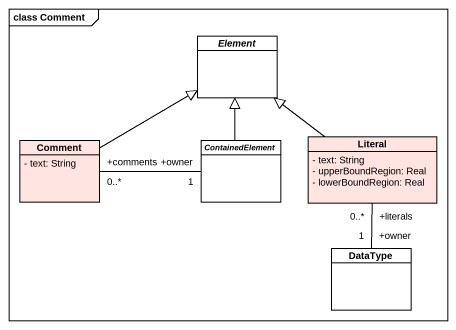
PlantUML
@startuml
mainframe class Comment
hide circle
hide empty members
skinparam classAttributeIconSize 0
abstract class Element #FFFFFF
class Comment #FFE4E1 {
  - text: String
}
abstract class ContainedElement #FFFFFF
class Literal #FFE4E1 {
  - text: String
  - upperBoundRegion: Real
  - lowerBoundRegion: Real
}
class DataType #FFFFFF
Comment -right-|> Element
ContainedElement -up-|> Element
ContainedElement "+owner\n1" -left- "+comments\n0..*" Comment
Literal -up-|> Element
DataType "+owner\n1" -up- "+literals\n0..*" Literal
@enduml
